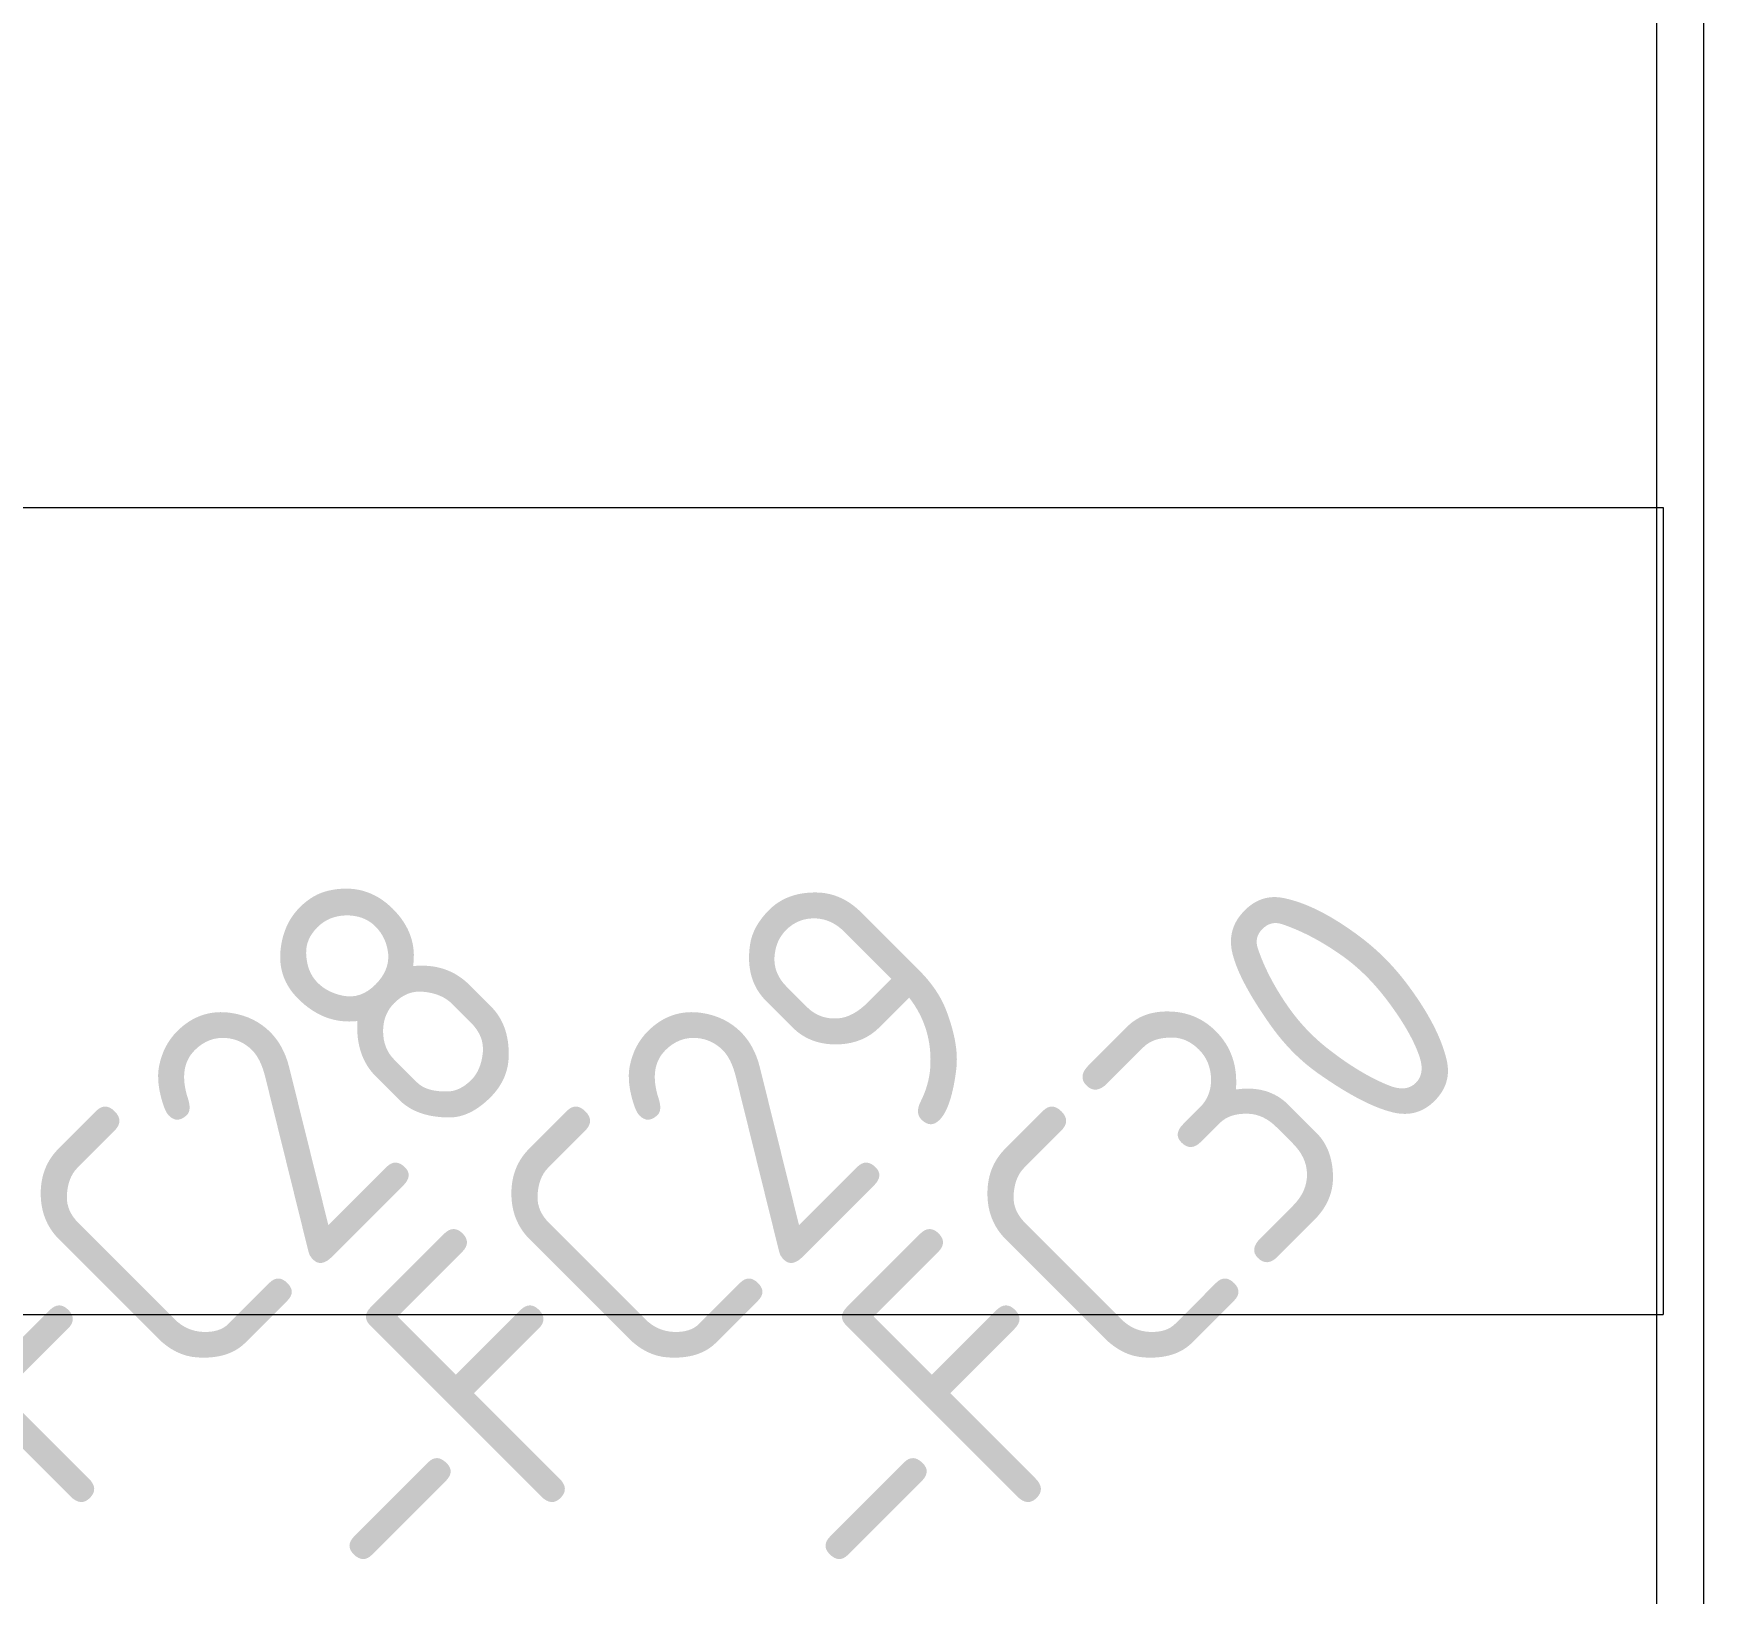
# Model space of a CAD drawing. Header units: millimetres. Extents: x 1359 to 3577, y 1333 to 3557.
# Drawn here: x 2295.9 to 2420.1, y 3015.8 to 3131.8 of the extents above; entities that cross this region are included whole.
import ezdxf

# ---------------------------------------------------------------- set-up
doc = ezdxf.new("R2010")
doc.units = ezdxf.units.MM
doc.layers.add('000-PI-ORMAR', color=2, linetype='Continuous')
doc.layers.add('002-PI-Kabelska kanalica', color=150, linetype='Continuous')
doc.styles.add('PI0', font='isocpeur.ttf', dxfattribs={"width": 0.9})

# ---------------------------------------------------------------- blocks, each defined once
blk = doc.blocks.new('montazna 2000x1000')
at = {"layer": '000-PI-ORMAR', "color": 0, "linetype": 'ByBlock', "lineweight": 0}
blk.add_line((899, 1890), (899, 0), dxfattribs=at)
blk = doc.blocks.new('*U49')
at = {"layer": '002-PI-Kabelska kanalica', "color": 0, "linetype": 'ByBlock', "lineweight": 0}
for p, q in [((-20, 716), (40, 716)), ((-20, -100), (-20, 716)), ((40, -100), (40, 716))]:
    blk.add_line(p, q, dxfattribs=at)
blk = doc.blocks.new('*U53')
at = {"layer": '002-PI-Kabelska kanalica', "color": 0, "linetype": 'ByBlock', "lineweight": 0}
blk.add_line((-20, -100), (-20, 1572), dxfattribs=at)

msp = doc.modelspace()

# ---------------------------------------------------------------- block references
at = {"layer": '002-PI-Kabelska kanalica', "color": 0, "linetype": 'ByBlock', "lineweight": 0}
msp.add_blockref('montazna 2000x1000', (1521.071, 1461.556), dxfattribs=at)
at = {"layer": '002-PI-Kabelska kanalica', "color": 0, "linetype": 'ByBlock', "lineweight": 0, "xscale": -1, "rotation": 180}
msp.add_blockref('*U53', (2436.571, 3251.556), dxfattribs=at)
at = {"layer": '002-PI-Kabelska kanalica', "color": 0, "linetype": 'ByBlock', "lineweight": 0, "rotation": 270}
msp.add_blockref('*U49', (1701.071, 3076.556), dxfattribs=at)

# ---------------------------------------------------------------- texts
at = {"layer": '002-PI-Kabelska kanalica', "color": 0, "linetype": 'ByBlock', "lineweight": 0, "style": 'PI0', "width": 0.9}
for s, p in [('-FC28', (2289.413, 3012.177)), ('-FC29', (2324.413, 3012.177)), ('-FC30', (2359.813, 3012.177))]:
    msp.add_text(s, height=20, rotation=45, dxfattribs=at).set_placement(p)

doc.saveas('drawing.dxf')
